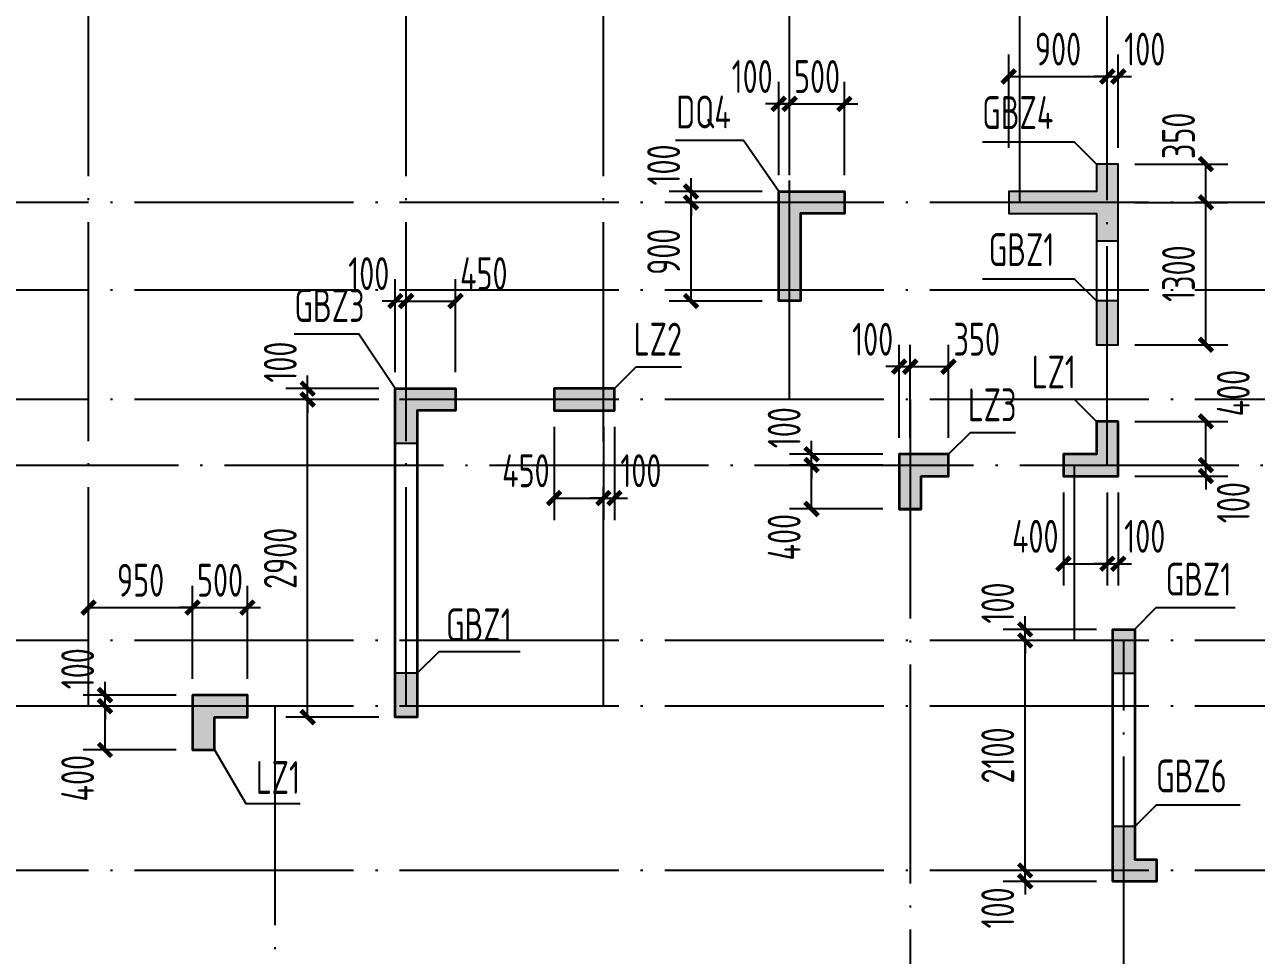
# Model space of a CAD drawing. Extents: x -1712635 to -854203, y -534641 to -21985.
# Drawn here: x -1335674 to -1324429, y -357859 to -349360 of the extents above; entities that cross this region are included whole.
import ezdxf
from ezdxf.enums import TextEntityAlignment as Align

# ---------------------------------------------------------------- set-up
doc = ezdxf.new("R2010")
doc.units = 0
doc.header["$LTSCALE"] = 1000
doc.linetypes.add('DOTE', pattern=[2.42, 2, -0.2, 0.02, -0.2])
doc.layers.get('0').update_dxf_attribs({"linetype": 'CONTINUOUS'})
doc.layers.get('Defpoints').update_dxf_attribs({"linetype": 'CONTINUOUS'})
for name, color, linetype in [('A-DOTE', 10, 'DOTE'), ('S-Q墙实线', 6, 'CONTINUOUS'), ('S-Q墙标注', 3, 'CONTINUOUS'), ('S-X详图填充', 252, 'CONTINUOUS'), ('S-X详图实线', 4, 'CONTINUOUS'), ('S-Z柱实线', 6, 'CONTINUOUS'), ('S-Z柱编号', 6, 'CONTINUOUS')]:
    doc.layers.add(name, color=color, linetype=linetype)
doc.styles.add('TSSD_REIN', font='tssdeng.shx', dxfattribs={"width": 0.7, "height": 300, "bigfont": 'tssdchn.shx'})
doc.styles.add('结构文字', font='zstxt.shx', dxfattribs={"width": 0.7, "bigfont": 'zshz.shx'})
doc.dimstyles.new('STRUCK', dxfattribs={"dimtxt": 400, "dimasz": 121, "dimexe": 200, "dimexo": 150, "dimgap": 115, "dimtad": 1, "dimdec": 0, "dimdsep": 46, "dimtxsty": '结构文字', "dimblk": 'ARCHTICK', "dimcen": 400, "dimclrd": 3, "dimclre": 3, "dimclrt": 7, "dimadec": 0, "dimazin": 0, "dimtfac": 1, "dimtdec": 0, "dimtix": 1, "dimtmove": 2, "dimatfit": 3, "dimldrblk": '_DIMX', "dimfxl": 0, "dimtolj": 1, "dimtzin": 0, "dimarcsym": 0})

# ---------------------------------------------------------------- blocks, each defined once
blk = doc.blocks.new('20210726.16395156')
at = {"layer": 'A-DOTE'}
for p, q in [((31400, 10900), (31400, 18249.9)), ((34300, 10900), (34300, 18249.9)), ((36100, 10900), (36100, 18249.9)), ((37800, 13700), (37800, 18249.9)), ((39900, 15500), (39900, 18249.9)), ((40700, 13100.3), (40700, 18249.9)), ((55600, 15500), (3600, 15500)), ((55600, 14700), (3600, 14700)), ((55600, 13700), (3600, 13700)), ((38900.2, 13700), (38900, 3600)), ((3600, 13100.3), (55600, 13100.3)), ((40400, 11500), (40400, 13100)), ((55600, 11500), (3600, 11500)), ((40850, 3600.2), (40850, 11500)), ((55600, 10900), (3600, 10900)), ((33100, 10900), (33100, 3600)), ((55600, 9400), (3600, 9400))]:
    blk.add_line(p, q, dxfattribs=at)
blk = doc.blocks.new('_ArchTick')
at = {"color": 0, "const_width": 0.35}
blk.add_lwpolyline([(-0.5, -0.5), (0.5, 0.5)], dxfattribs=at)
blk = doc.blocks.new('*D2324')
at = {"layer": 'Defpoints', "color": 0}
for p in [(-1333090, -352784), (-1332290, -352784), (-1332290, -355684)]:
    blk.add_point(p, dxfattribs=at)
at = {"layer": 'S-Q墙标注', "color": 3, "lineweight": -2}
for p, q in [((-1332440, -352784), (-1333290, -352784)), ((-1333090, -355684), (-1333090, -352784)), ((-1332440, -355684), (-1333290, -355684))]:
    blk.add_line(p, q, dxfattribs=at)
at = {"layer": 'S-Q墙标注', "color": 3, "lineweight": -2, "xscale": 121, "yscale": 121, "zscale": 121}
for p, rotation in [((-1333090, -352784), 90), ((-1333090, -355684), 270)]:
    blk.add_blockref('_ArchTick', p, dxfattribs=dict(at, rotation=rotation))
at = {"layer": 'S-Q墙标注', "color": 7, "insert": (-1333340, -354234), "char_height": 300, "attachment_point": 5, "rotation": 90, "style": 'TSSD_REIN'}
blk.add_mtext('\\A1;2900', dxfattribs=at)
blk = doc.blocks.new('_DIMX')
blk.add_line((-150, 0), (150, 0))
at = {"const_width": 50}
blk.add_lwpolyline([(-70, -70), (70, 70)], dxfattribs=at)
blk = doc.blocks.new('*D2325')
at = {"layer": 'Defpoints', "color": 0}
for p in [(-1333090, -352684), (-1332290, -352684), (-1332290, -352784)]:
    blk.add_point(p, dxfattribs=at)
at = {"layer": 'S-Q墙标注', "color": 3, "lineweight": -2}
for p, q in [((-1333090, -352684), (-1333090, -352563)), ((-1332440, -352684), (-1333290, -352684)), ((-1333090, -352784), (-1333090, -352684)), ((-1332440, -352784), (-1333290, -352784)), ((-1333090, -352784), (-1333090, -352905))]:
    blk.add_line(p, q, dxfattribs=at)
at = {"layer": 'S-Q墙标注', "color": 3, "lineweight": -2, "xscale": 121, "yscale": 121, "zscale": 121}
for p, rotation in [((-1333090, -352684), 270), ((-1333090, -352784), 90)]:
    blk.add_blockref('_ArchTick', p, dxfattribs=dict(at, rotation=rotation))
at = {"layer": 'S-Q墙标注', "color": 7, "insert": (-1333340, -352442), "char_height": 300, "attachment_point": 5, "rotation": 90, "style": 'TSSD_REIN'}
blk.add_mtext('\\A1;100', dxfattribs=at)
blk = doc.blocks.new('*D2326')
at = {"layer": 'Defpoints', "color": 0}
for p in [(-1332190, -351884), (-1332290, -352684), (-1332190, -352684)]:
    blk.add_point(p, dxfattribs=at)
at = {"layer": 'S-Q墙标注', "color": 3, "lineweight": -2}
for p, q in [((-1332290, -352534), (-1332290, -351684)), ((-1332190, -352534), (-1332190, -351684)), ((-1332290, -351884), (-1332411, -351884)), ((-1332290, -351884), (-1332190, -351884)), ((-1332190, -351884), (-1332069, -351884))]:
    blk.add_line(p, q, dxfattribs=at)
at = {"layer": 'S-Q墙标注', "color": 3, "lineweight": -2, "xscale": 121, "yscale": 121, "zscale": 121}
blk.add_blockref('_ArchTick', (-1332290, -351884), dxfattribs=at)
at = {"layer": 'S-Q墙标注', "color": 3, "lineweight": -2, "xscale": 121, "yscale": 121, "zscale": 121, "rotation": 180}
blk.add_blockref('_ArchTick', (-1332190, -351884), dxfattribs=at)
at = {"layer": 'S-Q墙标注', "color": 7, "insert": (-1332532, -351634), "char_height": 300, "attachment_point": 5, "style": 'TSSD_REIN'}
blk.add_mtext('\\A1;100', dxfattribs=at)
blk = doc.blocks.new('*D2327')
at = {"layer": 'Defpoints', "color": 0}
for p in [(-1331740, -351884), (-1332190, -352684), (-1331740, -352684)]:
    blk.add_point(p, dxfattribs=at)
at = {"layer": 'S-Q墙标注', "color": 3, "lineweight": -2}
for p, q in [((-1332190, -352534), (-1332190, -351684)), ((-1331740, -352534), (-1331740, -351684)), ((-1332190, -351884), (-1331740, -351884))]:
    blk.add_line(p, q, dxfattribs=at)
at = {"layer": 'S-Q墙标注', "color": 3, "lineweight": -2, "xscale": 121, "yscale": 121, "zscale": 121, "rotation": 180}
blk.add_blockref('_ArchTick', (-1332190, -351884), dxfattribs=at)
at = {"layer": 'S-Q墙标注', "color": 3, "lineweight": -2, "xscale": 121, "yscale": 121, "zscale": 121}
blk.add_blockref('_ArchTick', (-1331740, -351884), dxfattribs=at)
at = {"layer": 'S-Q墙标注', "color": 7, "insert": (-1331482, -351634), "char_height": 300, "attachment_point": 5, "style": 'TSSD_REIN'}
blk.add_mtext('\\A1;450', dxfattribs=at)
blk = doc.blocks.new('*D2328')
at = {"layer": 'Defpoints', "color": 0}
for p in [(-1330840, -352884), (-1330390, -352884), (-1330390, -353684)]:
    blk.add_point(p, dxfattribs=at)
at = {"layer": 'S-Q墙标注', "color": 3, "lineweight": -2}
for p, q in [((-1330840, -353034), (-1330840, -353884)), ((-1330390, -353034), (-1330390, -353884)), ((-1330840, -353684), (-1330390, -353684))]:
    blk.add_line(p, q, dxfattribs=at)
at = {"layer": 'S-Q墙标注', "color": 3, "lineweight": -2, "xscale": 121, "yscale": 121, "zscale": 121, "rotation": 180}
blk.add_blockref('_ArchTick', (-1330840, -353684), dxfattribs=at)
at = {"layer": 'S-Q墙标注', "color": 3, "lineweight": -2, "xscale": 121, "yscale": 121, "zscale": 121}
blk.add_blockref('_ArchTick', (-1330390, -353684), dxfattribs=at)
at = {"layer": 'S-Q墙标注', "color": 7, "insert": (-1331098, -353434), "char_height": 300, "attachment_point": 5, "style": 'TSSD_REIN'}
blk.add_mtext('\\A1;450', dxfattribs=at)
blk = doc.blocks.new('*D2329')
at = {"layer": 'Defpoints', "color": 0}
for p in [(-1330390, -352884), (-1330290, -352884), (-1330290, -353684)]:
    blk.add_point(p, dxfattribs=at)
at = {"layer": 'S-Q墙标注', "color": 3, "lineweight": -2}
for p, q in [((-1330390, -353034), (-1330390, -353884)), ((-1330290, -353034), (-1330290, -353884)), ((-1330390, -353684), (-1330511, -353684)), ((-1330390, -353684), (-1330290, -353684)), ((-1330290, -353684), (-1330169, -353684))]:
    blk.add_line(p, q, dxfattribs=at)
at = {"layer": 'S-Q墙标注', "color": 3, "lineweight": -2, "xscale": 121, "yscale": 121, "zscale": 121}
blk.add_blockref('_ArchTick', (-1330390, -353684), dxfattribs=at)
at = {"layer": 'S-Q墙标注', "color": 3, "lineweight": -2, "xscale": 121, "yscale": 121, "zscale": 121, "rotation": 180}
blk.add_blockref('_ArchTick', (-1330290, -353684), dxfattribs=at)
at = {"layer": 'S-Q墙标注', "color": 7, "insert": (-1330048, -353434), "char_height": 300, "attachment_point": 5, "style": 'TSSD_REIN'}
blk.add_mtext('\\A1;100', dxfattribs=at)
blk = doc.blocks.new('*D2330')
at = {"layer": 'Defpoints', "color": 0}
for p in [(-1325690, -353383), (-1324890, -353383), (-1325690, -353483)]:
    blk.add_point(p, dxfattribs=at)
at = {"layer": 'S-Q墙标注', "color": 3, "lineweight": -2}
for p, q in [((-1324890, -353383), (-1324890, -353262)), ((-1325540, -353383), (-1324690, -353383)), ((-1324890, -353483), (-1324890, -353383)), ((-1325540, -353483), (-1324690, -353483)), ((-1324890, -353483), (-1324890, -353604))]:
    blk.add_line(p, q, dxfattribs=at)
at = {"layer": 'S-Q墙标注', "color": 3, "lineweight": -2, "xscale": 121, "yscale": 121, "zscale": 121}
for p, rotation in [((-1324890, -353383), 270), ((-1324890, -353483), 90)]:
    blk.add_blockref('_ArchTick', p, dxfattribs=dict(at, rotation=rotation))
at = {"layer": 'S-Q墙标注', "color": 7, "insert": (-1324640, -353725), "char_height": 300, "attachment_point": 5, "rotation": 90, "style": 'TSSD_REIN'}
blk.add_mtext('\\A1;100', dxfattribs=at)
blk = doc.blocks.new('*D2331')
at = {"layer": 'Defpoints', "color": 0}
for p in [(-1325690, -352983), (-1324890, -352983), (-1325690, -353383)]:
    blk.add_point(p, dxfattribs=at)
at = {"layer": 'S-Q墙标注', "color": 3, "lineweight": -2}
for p, q in [((-1325540, -352983), (-1324690, -352983)), ((-1324890, -353383), (-1324890, -352983)), ((-1325540, -353383), (-1324690, -353383))]:
    blk.add_line(p, q, dxfattribs=at)
at = {"layer": 'S-Q墙标注', "color": 3, "lineweight": -2, "xscale": 121, "yscale": 121, "zscale": 121}
for p, rotation in [((-1324890, -352983), 90), ((-1324890, -353383), 270)]:
    blk.add_blockref('_ArchTick', p, dxfattribs=dict(at, rotation=rotation))
at = {"layer": 'S-Q墙标注', "color": 7, "insert": (-1324640, -352725), "char_height": 300, "attachment_point": 5, "rotation": 90, "style": 'TSSD_REIN'}
blk.add_mtext('\\A1;400', dxfattribs=at)
blk = doc.blocks.new('*D2332')
at = {"layer": 'Defpoints', "color": 0}
for p in [(-1326190, -353483), (-1325790, -353483), (-1325790, -354283)]:
    blk.add_point(p, dxfattribs=at)
at = {"layer": 'S-Q墙标注', "color": 3, "lineweight": -2}
for p, q in [((-1326190, -353633), (-1326190, -354483)), ((-1325790, -353633), (-1325790, -354483)), ((-1326190, -354283), (-1325790, -354283))]:
    blk.add_line(p, q, dxfattribs=at)
at = {"layer": 'S-Q墙标注', "color": 3, "lineweight": -2, "xscale": 121, "yscale": 121, "zscale": 121, "rotation": 180}
blk.add_blockref('_ArchTick', (-1326190, -354283), dxfattribs=at)
at = {"layer": 'S-Q墙标注', "color": 3, "lineweight": -2, "xscale": 121, "yscale": 121, "zscale": 121}
blk.add_blockref('_ArchTick', (-1325790, -354283), dxfattribs=at)
at = {"layer": 'S-Q墙标注', "color": 7, "insert": (-1326448, -354033), "char_height": 300, "attachment_point": 5, "style": 'TSSD_REIN'}
blk.add_mtext('\\A1;400', dxfattribs=at)
blk = doc.blocks.new('*D2333')
at = {"layer": 'Defpoints', "color": 0}
for p in [(-1325790, -353483), (-1325690, -353483), (-1325690, -354283)]:
    blk.add_point(p, dxfattribs=at)
at = {"layer": 'S-Q墙标注', "color": 3, "lineweight": -2}
for p, q in [((-1325790, -353633), (-1325790, -354483)), ((-1325690, -353633), (-1325690, -354483)), ((-1325790, -354283), (-1325911, -354283)), ((-1325790, -354283), (-1325690, -354283)), ((-1325690, -354283), (-1325569, -354283))]:
    blk.add_line(p, q, dxfattribs=at)
at = {"layer": 'S-Q墙标注', "color": 3, "lineweight": -2, "xscale": 121, "yscale": 121, "zscale": 121}
blk.add_blockref('_ArchTick', (-1325790, -354283), dxfattribs=at)
at = {"layer": 'S-Q墙标注', "color": 3, "lineweight": -2, "xscale": 121, "yscale": 121, "zscale": 121, "rotation": 180}
blk.add_blockref('_ArchTick', (-1325690, -354283), dxfattribs=at)
at = {"layer": 'S-Q墙标注', "color": 7, "insert": (-1325448, -354033), "char_height": 300, "attachment_point": 5, "style": 'TSSD_REIN'}
blk.add_mtext('\\A1;100', dxfattribs=at)
blk = doc.blocks.new('*D2334')
at = {"layer": 'Defpoints', "color": 0}
for p in [(-1329590, -350984), (-1328790, -350984), (-1328790, -351884)]:
    blk.add_point(p, dxfattribs=at)
at = {"layer": 'S-Q墙标注', "color": 3, "lineweight": -2}
for p, q in [((-1328940, -350984), (-1329790, -350984)), ((-1329590, -351884), (-1329590, -350984)), ((-1328940, -351884), (-1329790, -351884))]:
    blk.add_line(p, q, dxfattribs=at)
at = {"layer": 'S-Q墙标注', "color": 3, "lineweight": -2, "xscale": 121, "yscale": 121, "zscale": 121}
for p, rotation in [((-1329590, -350984), 90), ((-1329590, -351884), 270)]:
    blk.add_blockref('_ArchTick', p, dxfattribs=dict(at, rotation=rotation))
at = {"layer": 'S-Q墙标注', "color": 7, "insert": (-1329840, -351434), "char_height": 300, "attachment_point": 5, "rotation": 90, "style": 'TSSD_REIN'}
blk.add_mtext('\\A1;900', dxfattribs=at)
blk = doc.blocks.new('*D2335')
at = {"layer": 'Defpoints', "color": 0}
for p in [(-1329590, -350884), (-1328790, -350884), (-1328790, -350984)]:
    blk.add_point(p, dxfattribs=at)
at = {"layer": 'S-Q墙标注', "color": 3, "lineweight": -2}
for p, q in [((-1329590, -350884), (-1329590, -350763)), ((-1328940, -350884), (-1329790, -350884)), ((-1329590, -350984), (-1329590, -350884)), ((-1328940, -350984), (-1329790, -350984)), ((-1329590, -350984), (-1329590, -351105))]:
    blk.add_line(p, q, dxfattribs=at)
at = {"layer": 'S-Q墙标注', "color": 3, "lineweight": -2, "xscale": 121, "yscale": 121, "zscale": 121}
for p, rotation in [((-1329590, -350884), 270), ((-1329590, -350984), 90)]:
    blk.add_blockref('_ArchTick', p, dxfattribs=dict(at, rotation=rotation))
at = {"layer": 'S-Q墙标注', "color": 7, "insert": (-1329840, -350642), "char_height": 300, "attachment_point": 5, "rotation": 90, "style": 'TSSD_REIN'}
blk.add_mtext('\\A1;100', dxfattribs=at)
blk = doc.blocks.new('*D2336')
at = {"layer": 'Defpoints', "color": 0}
for p in [(-1328690, -350084), (-1328790, -350884), (-1328690, -350884)]:
    blk.add_point(p, dxfattribs=at)
at = {"layer": 'S-Q墙标注', "color": 3, "lineweight": -2}
for p, q in [((-1328790, -350734), (-1328790, -349884)), ((-1328690, -350734), (-1328690, -349884)), ((-1328790, -350084), (-1328911, -350084)), ((-1328790, -350084), (-1328690, -350084)), ((-1328690, -350084), (-1328569, -350084))]:
    blk.add_line(p, q, dxfattribs=at)
at = {"layer": 'S-Q墙标注', "color": 3, "lineweight": -2, "xscale": 121, "yscale": 121, "zscale": 121}
blk.add_blockref('_ArchTick', (-1328790, -350084), dxfattribs=at)
at = {"layer": 'S-Q墙标注', "color": 3, "lineweight": -2, "xscale": 121, "yscale": 121, "zscale": 121, "rotation": 180}
blk.add_blockref('_ArchTick', (-1328690, -350084), dxfattribs=at)
at = {"layer": 'S-Q墙标注', "color": 7, "insert": (-1329032, -349834), "char_height": 300, "attachment_point": 5, "style": 'TSSD_REIN'}
blk.add_mtext('\\A1;100', dxfattribs=at)
blk = doc.blocks.new('*D2337')
at = {"layer": 'Defpoints', "color": 0}
for p in [(-1328190, -350084), (-1328690, -350884), (-1328190, -350884)]:
    blk.add_point(p, dxfattribs=at)
at = {"layer": 'S-Q墙标注', "color": 3, "lineweight": -2}
for p, q in [((-1328690, -350734), (-1328690, -349884)), ((-1328190, -350734), (-1328190, -349884)), ((-1328690, -350084), (-1328811, -350084)), ((-1328690, -350084), (-1328190, -350084)), ((-1328190, -350084), (-1328069, -350084))]:
    blk.add_line(p, q, dxfattribs=at)
at = {"layer": 'S-Q墙标注', "color": 3, "lineweight": -2, "xscale": 121, "yscale": 121, "zscale": 121}
blk.add_blockref('_ArchTick', (-1328690, -350084), dxfattribs=at)
at = {"layer": 'S-Q墙标注', "color": 3, "lineweight": -2, "xscale": 121, "yscale": 121, "zscale": 121, "rotation": 180}
blk.add_blockref('_ArchTick', (-1328190, -350084), dxfattribs=at)
at = {"layer": 'S-Q墙标注', "color": 7, "insert": (-1328440, -349834), "char_height": 300, "attachment_point": 5, "style": 'TSSD_REIN'}
blk.add_mtext('\\A1;500', dxfattribs=at)
blk = doc.blocks.new('*D2338')
at = {"layer": 'Defpoints', "color": 0}
for p in [(-1326540, -357084), (-1325740, -357084), (-1325740, -357184)]:
    blk.add_point(p, dxfattribs=at)
at = {"layer": 'S-Q墙标注', "color": 3, "lineweight": -2}
for p, q in [((-1326540, -357084), (-1326540, -356963)), ((-1325890, -357084), (-1326740, -357084)), ((-1326540, -357184), (-1326540, -357084)), ((-1325890, -357184), (-1326740, -357184)), ((-1326540, -357184), (-1326540, -357305))]:
    blk.add_line(p, q, dxfattribs=at)
at = {"layer": 'S-Q墙标注', "color": 3, "lineweight": -2, "xscale": 121, "yscale": 121, "zscale": 121}
for p, rotation in [((-1326540, -357084), 270), ((-1326540, -357184), 90)]:
    blk.add_blockref('_ArchTick', p, dxfattribs=dict(at, rotation=rotation))
at = {"layer": 'S-Q墙标注', "color": 7, "insert": (-1326790, -357426), "char_height": 300, "attachment_point": 5, "rotation": 90, "style": 'TSSD_REIN'}
blk.add_mtext('\\A1;100', dxfattribs=at)
blk = doc.blocks.new('*D2339')
at = {"layer": 'Defpoints', "color": 0}
for p in [(-1326540, -354984), (-1325740, -354984), (-1325740, -357084)]:
    blk.add_point(p, dxfattribs=at)
at = {"layer": 'S-Q墙标注', "color": 3, "lineweight": -2}
for p, q in [((-1325890, -354984), (-1326740, -354984)), ((-1326540, -357084), (-1326540, -354984)), ((-1325890, -357084), (-1326740, -357084))]:
    blk.add_line(p, q, dxfattribs=at)
at = {"layer": 'S-Q墙标注', "color": 3, "lineweight": -2, "xscale": 121, "yscale": 121, "zscale": 121}
for p, rotation in [((-1326540, -354984), 90), ((-1326540, -357084), 270)]:
    blk.add_blockref('_ArchTick', p, dxfattribs=dict(at, rotation=rotation))
at = {"layer": 'S-Q墙标注', "color": 7, "insert": (-1326790, -356034), "char_height": 300, "attachment_point": 5, "rotation": 90, "style": 'TSSD_REIN'}
blk.add_mtext('\\A1;2100', dxfattribs=at)
blk = doc.blocks.new('*D2340')
at = {"layer": 'Defpoints', "color": 0}
for p in [(-1326540, -354884), (-1325740, -354884), (-1325740, -354984)]:
    blk.add_point(p, dxfattribs=at)
at = {"layer": 'S-Q墙标注', "color": 3, "lineweight": -2}
for p, q in [((-1326540, -354884), (-1326540, -354763)), ((-1325890, -354884), (-1326740, -354884)), ((-1325890, -354984), (-1326740, -354984)), ((-1326540, -354984), (-1326540, -354884)), ((-1326540, -354984), (-1326540, -355105))]:
    blk.add_line(p, q, dxfattribs=at)
at = {"layer": 'S-Q墙标注', "color": 3, "lineweight": -2, "xscale": 121, "yscale": 121, "zscale": 121}
for p, rotation in [((-1326540, -354884), 270), ((-1326540, -354984), 90)]:
    blk.add_blockref('_ArchTick', p, dxfattribs=dict(at, rotation=rotation))
at = {"layer": 'S-Q墙标注', "color": 7, "insert": (-1326790, -354642), "char_height": 300, "attachment_point": 5, "rotation": 90, "style": 'TSSD_REIN'}
blk.add_mtext('\\A1;100', dxfattribs=at)
blk = doc.blocks.new('*D2341')
at = {"layer": 'Defpoints', "color": 0}
for p in [(-1327240, -352483), (-1327590, -353283), (-1327240, -353283)]:
    blk.add_point(p, dxfattribs=at)
at = {"layer": 'S-Q墙标注', "color": 3, "lineweight": -2}
for p, q in [((-1327590, -353133), (-1327590, -352283)), ((-1327240, -353133), (-1327240, -352283)), ((-1327590, -352483), (-1327240, -352483))]:
    blk.add_line(p, q, dxfattribs=at)
at = {"layer": 'S-Q墙标注', "color": 3, "lineweight": -2, "xscale": 121, "yscale": 121, "zscale": 121, "rotation": 180}
blk.add_blockref('_ArchTick', (-1327590, -352483), dxfattribs=at)
at = {"layer": 'S-Q墙标注', "color": 3, "lineweight": -2, "xscale": 121, "yscale": 121, "zscale": 121}
blk.add_blockref('_ArchTick', (-1327240, -352483), dxfattribs=at)
at = {"layer": 'S-Q墙标注', "color": 7, "insert": (-1326982, -352233), "char_height": 300, "attachment_point": 5, "style": 'TSSD_REIN'}
blk.add_mtext('\\A1;350', dxfattribs=at)
blk = doc.blocks.new('*D2342')
at = {"layer": 'Defpoints', "color": 0}
for p in [(-1327590, -352483), (-1327690, -353283), (-1327590, -353283)]:
    blk.add_point(p, dxfattribs=at)
at = {"layer": 'S-Q墙标注', "color": 3, "lineweight": -2}
for p, q in [((-1327690, -353133), (-1327690, -352283)), ((-1327590, -353133), (-1327590, -352283)), ((-1327690, -352483), (-1327811, -352483)), ((-1327690, -352483), (-1327590, -352483)), ((-1327590, -352483), (-1327469, -352483))]:
    blk.add_line(p, q, dxfattribs=at)
at = {"layer": 'S-Q墙标注', "color": 3, "lineweight": -2, "xscale": 121, "yscale": 121, "zscale": 121}
blk.add_blockref('_ArchTick', (-1327690, -352483), dxfattribs=at)
at = {"layer": 'S-Q墙标注', "color": 3, "lineweight": -2, "xscale": 121, "yscale": 121, "zscale": 121, "rotation": 180}
blk.add_blockref('_ArchTick', (-1327590, -352483), dxfattribs=at)
at = {"layer": 'S-Q墙标注', "color": 7, "insert": (-1327932, -352233), "char_height": 300, "attachment_point": 5, "style": 'TSSD_REIN'}
blk.add_mtext('\\A1;100', dxfattribs=at)
blk = doc.blocks.new('*D2345')
at = {"layer": 'Defpoints', "color": 0}
for p in [(-1328490, -353283), (-1327690, -353283), (-1327690, -353383)]:
    blk.add_point(p, dxfattribs=at)
at = {"layer": 'S-Q墙标注', "color": 3, "lineweight": -2}
for p, q in [((-1328490, -353283), (-1328490, -353162)), ((-1327840, -353283), (-1328690, -353283)), ((-1328490, -353383), (-1328490, -353283)), ((-1327840, -353383), (-1328690, -353383)), ((-1328490, -353383), (-1328490, -353504))]:
    blk.add_line(p, q, dxfattribs=at)
at = {"layer": 'S-Q墙标注', "color": 3, "lineweight": -2, "xscale": 121, "yscale": 121, "zscale": 121}
for p, rotation in [((-1328490, -353283), 270), ((-1328490, -353383), 90)]:
    blk.add_blockref('_ArchTick', p, dxfattribs=dict(at, rotation=rotation))
at = {"layer": 'S-Q墙标注', "color": 7, "insert": (-1328740, -353041), "char_height": 300, "attachment_point": 5, "rotation": 90, "style": 'TSSD_REIN'}
blk.add_mtext('\\A1;100', dxfattribs=at)
blk = doc.blocks.new('*D2346')
at = {"layer": 'Defpoints', "color": 0}
for p in [(-1328490, -353383), (-1327690, -353383), (-1327690, -353783)]:
    blk.add_point(p, dxfattribs=at)
at = {"layer": 'S-Q墙标注', "color": 3, "lineweight": -2}
for p, q in [((-1327840, -353383), (-1328690, -353383)), ((-1328490, -353783), (-1328490, -353383)), ((-1327840, -353783), (-1328690, -353783))]:
    blk.add_line(p, q, dxfattribs=at)
at = {"layer": 'S-Q墙标注', "color": 3, "lineweight": -2, "xscale": 121, "yscale": 121, "zscale": 121}
for p, rotation in [((-1328490, -353383), 90), ((-1328490, -353783), 270)]:
    blk.add_blockref('_ArchTick', p, dxfattribs=dict(at, rotation=rotation))
at = {"layer": 'S-Q墙标注', "color": 7, "insert": (-1328740, -354041), "char_height": 300, "attachment_point": 5, "rotation": 90, "style": 'TSSD_REIN'}
blk.add_mtext('\\A1;400', dxfattribs=at)
blk = doc.blocks.new('*D2355')
at = {"layer": 'Defpoints', "color": 0}
for p in [(-1333640, -354684), (-1334140, -355484), (-1333640, -355484)]:
    blk.add_point(p, dxfattribs=at)
at = {"layer": 'S-Q墙标注', "color": 3, "lineweight": -2}
for p, q in [((-1334140, -355334), (-1334140, -354484)), ((-1333640, -355334), (-1333640, -354484)), ((-1334140, -354684), (-1334261, -354684)), ((-1334140, -354684), (-1333640, -354684)), ((-1333640, -354684), (-1333519, -354684))]:
    blk.add_line(p, q, dxfattribs=at)
at = {"layer": 'S-Q墙标注', "color": 3, "lineweight": -2, "xscale": 121, "yscale": 121, "zscale": 121}
blk.add_blockref('_ArchTick', (-1334140, -354684), dxfattribs=at)
at = {"layer": 'S-Q墙标注', "color": 3, "lineweight": -2, "xscale": 121, "yscale": 121, "zscale": 121, "rotation": 180}
blk.add_blockref('_ArchTick', (-1333640, -354684), dxfattribs=at)
at = {"layer": 'S-Q墙标注', "color": 7, "insert": (-1333890, -354434), "char_height": 300, "attachment_point": 5, "style": 'TSSD_REIN'}
blk.add_mtext('\\A1;500', dxfattribs=at)
blk = doc.blocks.new('*D2356')
at = {"layer": 'Defpoints', "color": 0}
for p in [(-1334940, -355484), (-1334140, -355484), (-1334140, -355584)]:
    blk.add_point(p, dxfattribs=at)
at = {"layer": 'S-Q墙标注', "color": 3, "lineweight": -2}
for p, q in [((-1334940, -355484), (-1334940, -355363)), ((-1334290, -355484), (-1335140, -355484)), ((-1334940, -355584), (-1334940, -355484)), ((-1334290, -355584), (-1335140, -355584)), ((-1334940, -355584), (-1334940, -355705))]:
    blk.add_line(p, q, dxfattribs=at)
at = {"layer": 'S-Q墙标注', "color": 3, "lineweight": -2, "xscale": 121, "yscale": 121, "zscale": 121}
for p, rotation in [((-1334940, -355484), 270), ((-1334940, -355584), 90)]:
    blk.add_blockref('_ArchTick', p, dxfattribs=dict(at, rotation=rotation))
at = {"layer": 'S-Q墙标注', "color": 7, "insert": (-1335190, -355242), "char_height": 300, "attachment_point": 5, "rotation": 90, "style": 'TSSD_REIN'}
blk.add_mtext('\\A1;100', dxfattribs=at)
blk = doc.blocks.new('*D2357')
at = {"layer": 'Defpoints', "color": 0}
for p in [(-1334940, -355584), (-1334140, -355584), (-1334140, -355984)]:
    blk.add_point(p, dxfattribs=at)
at = {"layer": 'S-Q墙标注', "color": 3, "lineweight": -2}
for p, q in [((-1334290, -355584), (-1335140, -355584)), ((-1334940, -355984), (-1334940, -355584)), ((-1334290, -355984), (-1335140, -355984))]:
    blk.add_line(p, q, dxfattribs=at)
at = {"layer": 'S-Q墙标注', "color": 3, "lineweight": -2, "xscale": 121, "yscale": 121, "zscale": 121}
for p, rotation in [((-1334940, -355584), 90), ((-1334940, -355984), 270)]:
    blk.add_blockref('_ArchTick', p, dxfattribs=dict(at, rotation=rotation))
at = {"layer": 'S-Q墙标注', "color": 7, "insert": (-1335190, -356242), "char_height": 300, "attachment_point": 5, "rotation": 90, "style": 'TSSD_REIN'}
blk.add_mtext('\\A1;400', dxfattribs=at)
blk = doc.blocks.new('*D2358')
at = {"layer": 'Defpoints', "color": 0}
for p in [(-1334140, -354684), (-1335090, -355484), (-1334140, -355484)]:
    blk.add_point(p, dxfattribs=at)
at = {"layer": 'S-Q墙标注', "color": 3, "lineweight": -2}
for p, q in [((-1335090, -355334), (-1335090, -354484)), ((-1334140, -355334), (-1334140, -354484)), ((-1335090, -354684), (-1334140, -354684))]:
    blk.add_line(p, q, dxfattribs=at)
at = {"layer": 'S-Q墙标注', "color": 3, "lineweight": -2, "xscale": 121, "yscale": 121, "zscale": 121, "rotation": 180}
blk.add_blockref('_ArchTick', (-1335090, -354684), dxfattribs=at)
at = {"layer": 'S-Q墙标注', "color": 3, "lineweight": -2, "xscale": 121, "yscale": 121, "zscale": 121}
blk.add_blockref('_ArchTick', (-1334140, -354684), dxfattribs=at)
at = {"layer": 'S-Q墙标注', "color": 7, "insert": (-1334615, -354434), "char_height": 300, "attachment_point": 5, "style": 'TSSD_REIN'}
blk.add_mtext('\\A1;950', dxfattribs=at)
blk = doc.blocks.new('*D2517')
at = {"layer": 'Defpoints', "color": 0}
for p in [(-1325690, -350984), (-1324890, -350984), (-1325690, -352284)]:
    blk.add_point(p, dxfattribs=at)
at = {"layer": 'S-Q墙标注', "color": 3, "lineweight": -2}
for p, q in [((-1325540, -350984), (-1324690, -350984)), ((-1324890, -352284), (-1324890, -350984)), ((-1325540, -352284), (-1324690, -352284))]:
    blk.add_line(p, q, dxfattribs=at)
at = {"layer": 'S-Q墙标注', "color": 3, "lineweight": -2, "xscale": 121, "yscale": 121, "zscale": 121}
for p, rotation in [((-1324890, -350984), 90), ((-1324890, -352284), 270)]:
    blk.add_blockref('_ArchTick', p, dxfattribs=dict(at, rotation=rotation))
at = {"layer": 'S-Q墙标注', "color": 7, "insert": (-1325140, -351634), "char_height": 300, "attachment_point": 5, "rotation": 90, "style": 'TSSD_REIN'}
blk.add_mtext('\\A1;1300', dxfattribs=at)
blk = doc.blocks.new('*D2518')
at = {"layer": 'Defpoints', "color": 0}
for p in [(-1325690, -350634), (-1324890, -350634), (-1325690, -350984)]:
    blk.add_point(p, dxfattribs=at)
at = {"layer": 'S-Q墙标注', "color": 3, "lineweight": -2}
for p, q in [((-1325540, -350634), (-1324690, -350634)), ((-1324890, -350984), (-1324890, -350634)), ((-1325540, -350984), (-1324690, -350984))]:
    blk.add_line(p, q, dxfattribs=at)
at = {"layer": 'S-Q墙标注', "color": 3, "lineweight": -2, "xscale": 121, "yscale": 121, "zscale": 121}
for p, rotation in [((-1324890, -350634), 90), ((-1324890, -350984), 270)]:
    blk.add_blockref('_ArchTick', p, dxfattribs=dict(at, rotation=rotation))
at = {"layer": 'S-Q墙标注', "color": 7, "insert": (-1325140, -350376), "char_height": 300, "attachment_point": 5, "rotation": 90, "style": 'TSSD_REIN'}
blk.add_mtext('\\A1;350', dxfattribs=at)
blk = doc.blocks.new('*D2519')
at = {"layer": 'Defpoints', "color": 0}
for p in [(-1325790, -349834), (-1326690, -350634), (-1325790, -350634)]:
    blk.add_point(p, dxfattribs=at)
at = {"layer": 'S-Q墙标注', "color": 3, "lineweight": -2}
for p, q in [((-1326690, -350484), (-1326690, -349634)), ((-1325790, -350484), (-1325790, -349634)), ((-1326690, -349834), (-1325790, -349834))]:
    blk.add_line(p, q, dxfattribs=at)
at = {"layer": 'S-Q墙标注', "color": 3, "lineweight": -2, "xscale": 121, "yscale": 121, "zscale": 121, "rotation": 180}
blk.add_blockref('_ArchTick', (-1326690, -349834), dxfattribs=at)
at = {"layer": 'S-Q墙标注', "color": 3, "lineweight": -2, "xscale": 121, "yscale": 121, "zscale": 121}
blk.add_blockref('_ArchTick', (-1325790, -349834), dxfattribs=at)
at = {"layer": 'S-Q墙标注', "color": 7, "insert": (-1326240, -349584), "char_height": 300, "attachment_point": 5, "style": 'TSSD_REIN'}
blk.add_mtext('\\A1;900', dxfattribs=at)
blk = doc.blocks.new('*D2520')
at = {"layer": 'Defpoints', "color": 0}
for p in [(-1325690, -349834), (-1325790, -350634), (-1325690, -350634)]:
    blk.add_point(p, dxfattribs=at)
at = {"layer": 'S-Q墙标注', "color": 3, "lineweight": -2}
for p, q in [((-1325790, -350484), (-1325790, -349634)), ((-1325690, -350484), (-1325690, -349634)), ((-1325790, -349834), (-1325911, -349834)), ((-1325790, -349834), (-1325690, -349834)), ((-1325690, -349834), (-1325569, -349834))]:
    blk.add_line(p, q, dxfattribs=at)
at = {"layer": 'S-Q墙标注', "color": 3, "lineweight": -2, "xscale": 121, "yscale": 121, "zscale": 121}
blk.add_blockref('_ArchTick', (-1325790, -349834), dxfattribs=at)
at = {"layer": 'S-Q墙标注', "color": 3, "lineweight": -2, "xscale": 121, "yscale": 121, "zscale": 121, "rotation": 180}
blk.add_blockref('_ArchTick', (-1325690, -349834), dxfattribs=at)
at = {"layer": 'S-Q墙标注', "color": 7, "insert": (-1325448, -349584), "char_height": 300, "attachment_point": 5, "style": 'TSSD_REIN'}
blk.add_mtext('\\A1;100', dxfattribs=at)

msp = doc.modelspace()

# ---------------------------------------------------------------- hatches: boundary and pattern name
at = {"layer": 'S-X详图填充'}
h = msp.add_hatch(color=256, dxfattribs=at)
h.dxf.hatch_style = 1
h.paths.add_polyline_path([(-1325890.09, -351334.15), (-1325690.09, -351334.15), (-1325690.09, -350633.69), (-1325890.09, -350633.69), (-1325890.09, -350883.69), (-1326690.21, -350883.69), (-1326690.21, -351083.69), (-1325890.09, -351083.69)])
h = msp.add_hatch(color=256, dxfattribs=at)
h.dxf.hatch_style = 1
h.paths.add_polyline_path([(-1328590.09, -351083.69), (-1328190.17, -351083.69), (-1328190.17, -350883.69), (-1328790.09, -350883.69), (-1328790.09, -351883.69), (-1328590.09, -351883.69)])
h = msp.add_hatch(color=256, dxfattribs=at)
h.dxf.hatch_style = 1
h.paths.add_polyline_path([(-1325690.09, -351883.69), (-1325890.09, -351883.69), (-1325890.09, -352283.69), (-1325690.09, -352283.69)])
h = msp.add_hatch(color=256, dxfattribs=at)
h.dxf.hatch_style = 1
h.paths.add_polyline_path([(-1332290.09, -353183.69), (-1332090.09, -353183.69), (-1332090.09, -352883.69), (-1331740.09, -352883.69), (-1331740.09, -352683.69), (-1332290.09, -352683.69)])
for points in [[(-1330290.09, -352683.69), (-1330840.09, -352683.69), (-1330840.09, -352883.69), (-1330290.09, -352883.69)], [(-1326190.09, -353283.42), (-1325890.09, -353283.42), (-1325890.09, -352983.42), (-1325690.09, -352983.42), (-1325690.09, -353483.42), (-1326190.09, -353483.42)], [(-1333640.1, -355683.69), (-1333940.1, -355683.69), (-1333940.1, -355983.69), (-1334140.1, -355983.69), (-1334140.1, -355483.69), (-1333640.1, -355483.69)]]:
    msp.add_hatch(color=256, dxfattribs=at).paths.add_polyline_path(points, flags=0)
msp.add_hatch(color=256, dxfattribs=at).paths.add_polyline_path([(-1327239.93, -353483.29), (-1327489.93, -353483.29), (-1327489.93, -353783.29), (-1327689.93, -353783.29), (-1327689.93, -353283.29), (-1327239.93, -353283.29)])
h = msp.add_hatch(color=256, dxfattribs=at)
h.dxf.hatch_style = 1
h.paths.add_polyline_path([(-1325740.1, -355283.68), (-1325540.1, -355283.68), (-1325540.1, -354883.68), (-1325740.1, -354883.68)])
h = msp.add_hatch(color=256, dxfattribs=at)
h.dxf.hatch_style = 1
h.paths.add_polyline_path([(-1332090.09, -355283.69), (-1332290.09, -355283.69), (-1332290.09, -355683.69), (-1332090.09, -355683.69)])
h = msp.add_hatch(color=256, dxfattribs=at)
h.dxf.hatch_style = 1
h.paths.add_polyline_path([(-1325540.09, -356683.69), (-1325740.09, -356683.69), (-1325740.09, -357183.69), (-1325340.09, -357183.69), (-1325340.09, -356983.69), (-1325540.09, -356983.69)])

# ---------------------------------------------------------------- linework, layer by layer
at = {"layer": 'S-Q墙实线'}
msp.add_lwpolyline([(-1325690.09, -350983.69), (-1325690.09, -350633.69), (-1325890.09, -350633.69), (-1325890.09, -350883.69), (-1326690.21, -350883.69), (-1326690.21, -351083.69), (-1325890.09, -351083.69), (-1325890.09, -352283.69), (-1325690.09, -352283.69), (-1325690.09, -350983.69)], dxfattribs=at)
at = {"layer": 'S-Q墙实线', "lineweight": 35}
for points in [[(-1328790.1, -350883.69), (-1328190.18, -350883.69), (-1328190.18, -351083.69), (-1328590.1, -351083.69), (-1328590.09, -351883.69), (-1328790.09, -351883.69)], [(-1332290.09, -352683.69), (-1331740.09, -352683.69), (-1331740.09, -352883.69), (-1332090.09, -352883.69), (-1332090.09, -355683.69), (-1332290.09, -355683.69)], [(-1325740.1, -357183.69), (-1325740.1, -356033.69), (-1325740.1, -355583.69), (-1325740.1, -354883.69), (-1325540.1, -354883.69), (-1325540.1, -355583.69), (-1325540.1, -356033.69), (-1325540.1, -356983.69), (-1325340.1, -356983.69), (-1325340.1, -357183.69)]]:
    msp.add_lwpolyline(points, close=True, dxfattribs=at)
at = {"layer": 'S-X详图实线'}
for points in [[(-1325890.09, -351334.15), (-1325690.09, -351334.15), (-1325690.09, -350633.69), (-1325890.09, -350633.69), (-1325890.09, -350883.69), (-1326690.21, -350883.69), (-1326690.21, -351083.69), (-1325890.09, -351083.69), (-1325890.09, -351083.69)], [(-1328590.09, -351083.69), (-1328190.17, -351083.69), (-1328190.17, -350883.69), (-1328790.09, -350883.69), (-1328790.09, -351883.69), (-1328590.09, -351883.69), (-1328590.09, -351083.69)], [(-1325690.09, -351883.69), (-1325890.09, -351883.69), (-1325890.09, -352283.69), (-1325690.09, -352283.69), (-1325690.09, -351883.69)], [(-1332290.09, -353183.69), (-1332090.09, -353183.69), (-1332090.09, -352883.69), (-1331740.09, -352883.69), (-1331740.09, -352683.69), (-1332290.09, -352683.69), (-1332290.09, -353183.69)], [(-1330290.09, -352683.69), (-1330840.09, -352683.69), (-1330840.09, -352883.69), (-1330290.09, -352883.69), (-1330290.09, -352683.69)], [(-1326190.09, -353283.42), (-1325890.09, -353283.42), (-1325890.09, -352983.42), (-1325690.09, -352983.42), (-1325690.09, -353483.42), (-1326190.09, -353483.42), (-1326190.09, -353283.42)], [(-1327239.93, -353483.29), (-1327489.93, -353483.29), (-1327489.93, -353783.29), (-1327689.93, -353783.29), (-1327689.93, -353283.29), (-1327239.93, -353283.29), (-1327239.93, -353483.29)], [(-1325740.1, -355283.68), (-1325540.1, -355283.68), (-1325540.1, -354883.68), (-1325740.1, -354883.68), (-1325740.1, -355283.68)], [(-1332090.09, -355283.69), (-1332290.09, -355283.69), (-1332290.09, -355683.69), (-1332090.09, -355683.69), (-1332090.09, -355283.69)], [(-1333640.1, -355683.69), (-1333940.1, -355683.69), (-1333940.1, -355983.69), (-1334140.1, -355983.69), (-1334140.1, -355483.69), (-1333640.1, -355483.69), (-1333640.1, -355683.69)], [(-1325540.09, -356683.69), (-1325740.09, -356683.69), (-1325740.09, -357183.69), (-1325340.09, -357183.69), (-1325340.09, -356983.69), (-1325540.09, -356983.69), (-1325540.09, -356683.69)]]:
    msp.add_lwpolyline(points, close=True, dxfattribs=at)
at = {"layer": 'S-Z柱实线', "lineweight": 35}
for points in [[(-1330290.09, -352683.69), (-1330840.09, -352683.69), (-1330840.09, -352883.69), (-1330290.09, -352883.69)], [(-1325690.09, -352983.42), (-1325890.09, -352983.42), (-1325890.09, -353283.42), (-1326190.09, -353283.42), (-1326190.09, -353483.42), (-1325690.09, -353483.42)], [(-1327490.09, -353483.42), (-1327240.09, -353483.42), (-1327240.09, -353283.42), (-1327690.09, -353283.42), (-1327690.09, -353783.42), (-1327490.09, -353783.42)], [(-1334140.1, -355483.69), (-1334140.1, -355983.69), (-1333940.1, -355983.69), (-1333940.1, -355683.69), (-1333640.1, -355683.69), (-1333640.1, -355483.69)]]:
    msp.add_lwpolyline(points, close=True, dxfattribs=at)
at = {"layer": 'S-Z柱编号', "color": 7}
for points in [[(-1328790.09, -350883.69), (-1329109.79, -350418.62), (-1329730.58, -350418.62)], [(-1325889.63, -350633.69), (-1326089.63, -350433.69), (-1326929.63, -350433.69)], [(-1325890.09, -351883.69), (-1326090.09, -351683.69), (-1326930.09, -351683.69)], [(-1332290.08, -352683.69), (-1332622.51, -352187.06), (-1333212.35, -352187.06)], [(-1330290.09, -352683.69), (-1330090.09, -352483.69), (-1329676.87, -352483.69)], [(-1325890.09, -352983.42), (-1326090.09, -352783.42), (-1326503.31, -352783.42)], [(-1327240.09, -353283.42), (-1327040.09, -353083.42), (-1326626.87, -353083.42)], [(-1325542.61, -354883.68), (-1325342.61, -354683.68), (-1324623.41, -354683.68)], [(-1332090.08, -355283.69), (-1331890.08, -355083.69), (-1331149.74, -355083.69)], [(-1333939.94, -355983.82), (-1333654.73, -356472.49), (-1333159.01, -356472.49)], [(-1325540.09, -356683.69), (-1325340.09, -356483.69), (-1324578.65, -356483.69)]]:
    msp.add_lwpolyline(points, dxfattribs=at)

# ---------------------------------------------------------------- block references
at = {"layer": 'A-DOTE'}
msp.add_blockref('20210726.16395156', (-1366490.09, -366483.74), dxfattribs=at)

# ---------------------------------------------------------------- texts
at = {"layer": 'S-Z柱编号', "color": 7, "style": 'TSSD_REIN', "width": 0.7}
for s, p in [('DQ4', (-1329725.01, -350397.8)), ('GBZ4', (-1326932.14, -350403.51)), ('GBZ1', (-1326872.81, -351654.74)), ('GBZ3', (-1333210.73, -352165.51)), ('LZ2', (-1330112.64, -352471.98)), ('LZ1', (-1326479.46, -352771.71)), ('LZ3', (-1327062.63, -353071.71)), ('GBZ1', (-1325257.44, -354664.18)), ('GBZ1', (-1331827.2, -355080.97)), ('LZ1', (-1333562.81, -356475)), ('GBZ6', (-1325344.97, -356461.24))]:
    msp.add_text(s, height=300, dxfattribs=at).set_placement(p, align=Align.BOTTOM_LEFT)

# ---------------------------------------------------------------- dimensions: what is measured, and where the dimension line sits
at = {"layer": 'S-Q墙标注'}
for base, p1, p2, picture, middle in [((-1325790.1, -349833.69), (-1326690.21, -350633.69), (-1325790.1, -350633.69), '*D2519', (-1326240.15, -349583.69)), ((-1328190.17, -350083.69), (-1328690.09, -350883.69), (-1328190.17, -350883.69), '*D2337', (-1328440.13, -349833.69)), ((-1334140.1, -354683.82), (-1335090.09, -355483.69), (-1334140.1, -355483.69), '*D2358', (-1334615.09, -354433.82)), ((-1333640.1, -354683.82), (-1334140.1, -355483.69), (-1333640.1, -355483.82), '*D2355', (-1333890.1, -354433.82))]:
    dim = msp.add_linear_dim(base=base, p1=p1, p2=p2, dimstyle='STRUCK', override={"dimtxt": 300, "dimgap": 100, "dimtxsty": 'TSSD_REIN'}, dxfattribs=at)
    dim.commit()
    dim.dimension.update_dxf_attribs({"geometry": picture, "text_midpoint": middle})
for base, p1, p2, picture, middle in [((-1325690.09, -349833.69), (-1325790.1, -350633.69), (-1325690.09, -350633.69), '*D2520', (-1325448.16, -349583.69)), ((-1328690.09, -350083.69), (-1328790.09, -350883.69), (-1328690.09, -350883.69), '*D2336', (-1329032.01, -349833.69)), ((-1332190.09, -351883.69), (-1332290.08, -352683.69), (-1332190.09, -352683.69), '*D2326', (-1332532, -351633.69)), ((-1331740.08, -351883.69), (-1332190.09, -352683.69), (-1331740.08, -352683.69), '*D2327', (-1331482, -351633.69)), ((-1327589.88, -352483.42), (-1327690.09, -353283.42), (-1327589.88, -353283.42), '*D2342', (-1327932.01, -352233.42)), ((-1327240.09, -352483.42), (-1327589.88, -353283.42), (-1327240.09, -353283.42), '*D2341', (-1326982.01, -352233.42)), ((-1330390.09, -353683.69), (-1330840, -352883.69), (-1330390.09, -352883.69), '*D2328', (-1331098.07, -353433.69)), ((-1330290.08, -353683.69), (-1330390.09, -352883.69), (-1330290.08, -352883.69), '*D2329', (-1330048.15, -353433.69)), ((-1325790.09, -354283.42), (-1326190.09, -353483.42), (-1325790.09, -353483.42), '*D2332', (-1326448.17, -354033.42)), ((-1325690.09, -354283.42), (-1325790.09, -353483.42), (-1325690.09, -353483.42), '*D2333', (-1325448.17, -354033.42))]:
    dim = msp.add_linear_dim(base=base, p1=p1, p2=p2, dimstyle='STRUCK', override={"dimtxt": 300, "dimgap": 100, "dimtxsty": 'TSSD_REIN'}, dxfattribs=at)
    dim.commit()
    dim.dimension.update_dxf_attribs({"geometry": picture, "text_midpoint": middle, "dimtype": 160})
for base, p1, p2, picture, middle in [((-1324890.09, -350633.69), (-1325690.09, -350983.69), (-1325690.09, -350633.69), '*D2518', (-1325140.09, -350375.61)), ((-1329590.09, -350883.69), (-1328790.09, -350983.69), (-1328790.09, -350883.69), '*D2335', (-1329840.09, -350641.77)), ((-1333090.08, -352683.69), (-1332290.08, -352783.69), (-1332290.08, -352683.69), '*D2325', (-1333340.08, -352441.77)), ((-1324890.09, -352983.42), (-1325690.09, -353383.42), (-1325690.09, -352983.42), '*D2331', (-1324640.09, -352725.34)), ((-1328490.09, -353283.42), (-1327690.09, -353383.42), (-1327690.09, -353283.42), '*D2345', (-1328740.09, -353041.5)), ((-1324890.09, -353383.42), (-1325690.09, -353483.42), (-1325690.09, -353383.42), '*D2330', (-1324640.09, -353725.34)), ((-1328490.09, -353383.42), (-1327690.09, -353783.42), (-1327690.09, -353383.42), '*D2346', (-1328740.09, -354041.5)), ((-1326540.1, -354883.69), (-1325740.1, -354983.69), (-1325740.1, -354883.69), '*D2340', (-1326790.1, -354641.77)), ((-1334940.25, -355483.82), (-1334140.25, -355583.82), (-1334140.25, -355483.82), '*D2356', (-1335190.25, -355241.9)), ((-1334940.25, -355583.82), (-1334140.25, -355983.82), (-1334140.25, -355583.82), '*D2357', (-1335190.25, -356241.9)), ((-1326540.1, -357083.69), (-1325740.1, -357183.69), (-1325740.1, -357083.69), '*D2338', (-1326790.1, -357425.61))]:
    dim = msp.add_linear_dim(base=base, p1=p1, p2=p2, angle=90, dimstyle='STRUCK', override={"dimtxt": 300, "dimgap": 100, "dimtxsty": 'TSSD_REIN'}, dxfattribs=at)
    dim.commit()
    dim.dimension.update_dxf_attribs({"geometry": picture, "text_midpoint": middle, "dimtype": 160})
for base, p1, p2, picture, middle in [((-1329590.09, -350983.69), (-1328790.09, -351883.69), (-1328790.09, -350983.69), '*D2334', (-1329840.09, -351433.69)), ((-1324890.09, -350983.69), (-1325690.09, -352283.69), (-1325690.09, -350983.69), '*D2517', (-1325140.09, -351633.69)), ((-1333090.08, -352783.69), (-1332290.08, -355683.69), (-1332290.08, -352783.69), '*D2324', (-1333340.08, -354233.69)), ((-1326540.1, -354983.69), (-1325740.1, -357083.69), (-1325740.1, -354983.69), '*D2339', (-1326790.1, -356033.69))]:
    dim = msp.add_linear_dim(base=base, p1=p1, p2=p2, angle=90, dimstyle='STRUCK', override={"dimtxt": 300, "dimgap": 100, "dimtxsty": 'TSSD_REIN'}, dxfattribs=at)
    dim.commit()
    dim.dimension.update_dxf_attribs({"geometry": picture, "text_midpoint": middle})

doc.saveas('drawing.dxf')
